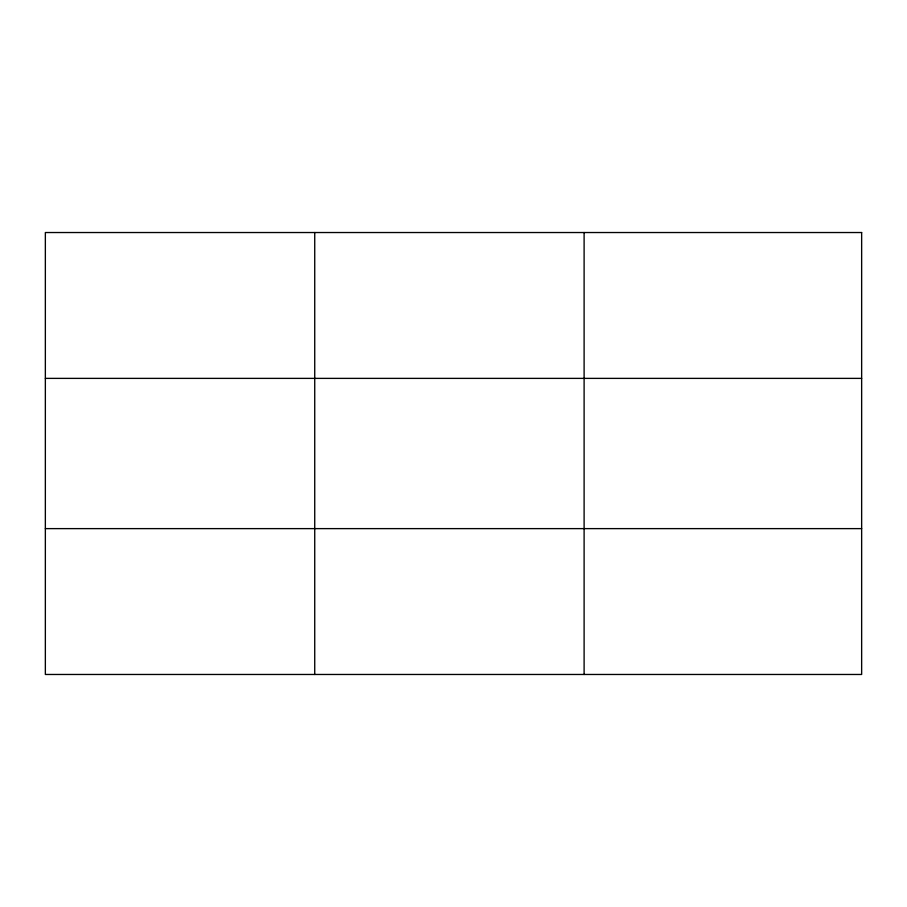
<?xml version="1.0" encoding="UTF-8"?>
<svg xmlns="http://www.w3.org/2000/svg" width="907" height="907" viewBox="0 0 907 907"><rect width="100%" height="100%" fill="white"/><g stroke="black" fill="none" stroke-linecap="round" stroke-linejoin="round"><path stroke-width="1.36" d="M314.729 674.468L314.729 232.532M584.108 674.468L584.108 232.532M45.35 378.378L861.65 378.378M45.35 528.622L861.65 528.622M861.65 232.532L861.65 674.468L45.35 674.468L45.35 232.532L861.65 232.532"/></g></svg>
